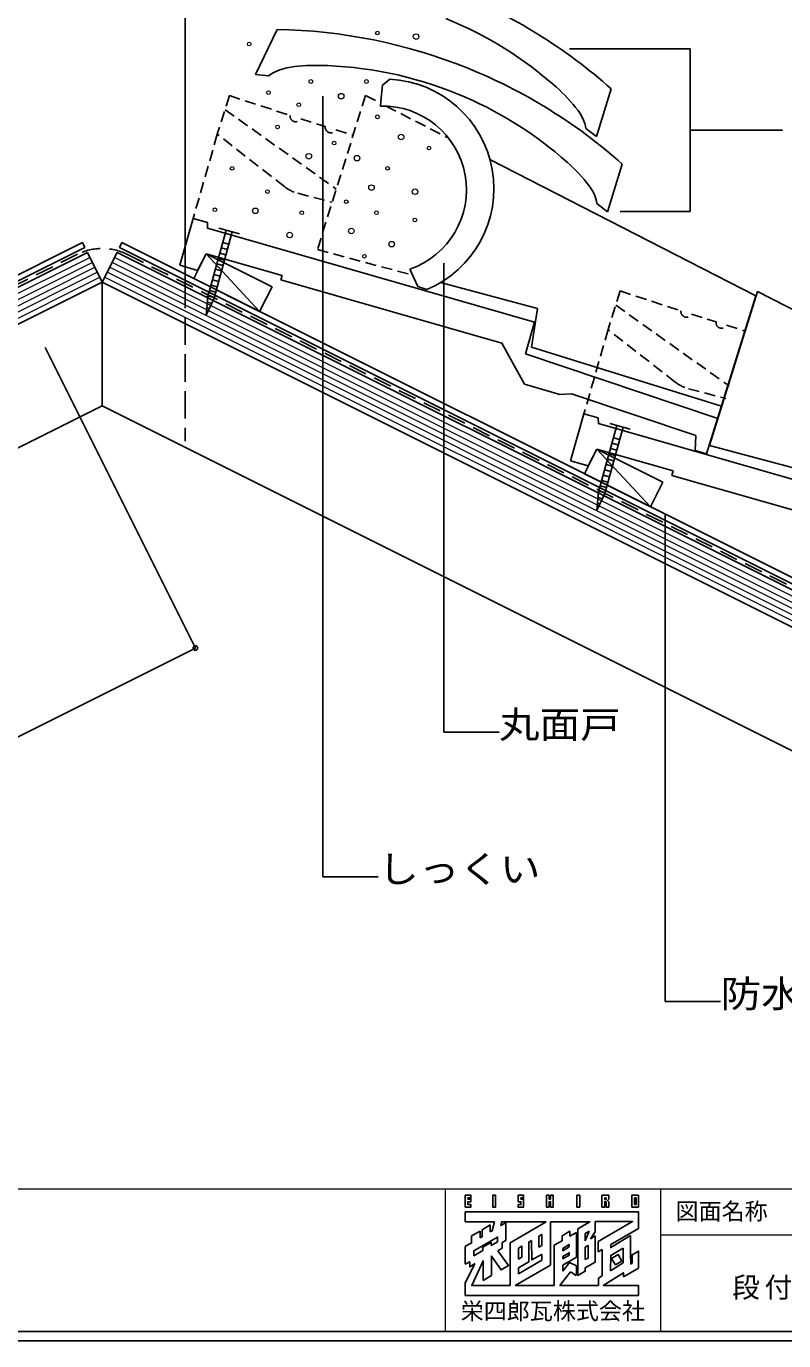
# Model space of a CAD drawing. Units: millimetres, scale not verified. Extents: x -1898 to 2142, y -2692 to 1538.
# Drawn here: x 1143 to 1554, y -1252 to -539 of the extents above; entities that cross this region are included whole.
import ezdxf
from ezdxf.enums import TextEntityAlignment as Align

# ---------------------------------------------------------------- set-up
doc = ezdxf.new("R2010")
doc.units = ezdxf.units.MM
doc.header["$LTSCALE"] = 5
doc.header["$PDMODE"] = 32
doc.header["$PDSIZE"] = 2.5
for name, pattern in [('DASHED1', [1.8, 1.2, -0.6]), ('DASHED2', [3, 2, -1]), ('DASHED3', [4, 3, -1])]:
    doc.linetypes.add(name, pattern=pattern)
doc.layers.add('0-A', color=2, linetype='Continuous', lineweight=25)
doc.styles.add('ＭＳ ゴシック', font='')
doc.styles.get('ＭＳ ゴシック').set_extended_font_data('MS Gothic')

msp = doc.modelspace()

# ---------------------------------------------------------------- linework, layer by layer
at = {"layer": '0-A', "color": 3}
for p, q in [((1229.197, -246.374), (1229.197, -676.697)), ((410.933, -1044.157), (1176.147, -661.544)), ((461.042, -1012.394), (1173.464, -656.179)), ((462.383, -1015.078), (1174.805, -658.862)), ((1173.464, -656.179), (1174.805, -658.862)), ((1176.147, -661.544), (1184.197, -677.644)), ((1192.247, -661.544), (1184.197, -677.644)), ((1957.46, -1044.157), (1192.247, -661.544)), ((1193.588, -658.862), (1194.93, -656.179)), ((1906.01, -1015.078), (1193.588, -658.862)), ((1907.352, -1012.394), (1194.93, -656.179)), ((418.983, -1060.257), (1184.197, -677.644)), ((1184.197, -744.727), (1184.197, -677.644)), ((1949.41, -1060.257), (1184.197, -677.644)), ((445.816, -1113.922), (1184.197, -744.727)), ((1922.577, -1113.922), (1184.197, -744.727))]:
    msp.add_line(p, q, dxfattribs=at)
at = {"layer": '0-A'}
for p, q in [((1267.396, -564.998), (1279.068, -540.568)), ((1274.645, -565.677), (1267.396, -564.998)), ((1340.177, -567.579), (1336.245, -570.733)), ((1452.396, -598.683), (1460.34, -572.8)), ((1452.396, -598.683), (1446.6, -594.277)), ((1394.532, -611.06), (1538.801, -685.082)), ((1458.396, -639.46), (1466.339, -613.578)), ((1458.396, -639.46), (1452.6, -635.054)), ((1235.879, -671.286), (1240.558, -662.222)), ((1281.893, -674.073), (1240.558, -662.222)), ((1235.879, -671.286), (1226.266, -668.527)), ((1281.203, -676.475), (1281.893, -674.073)), ((1400.941, -710.8), (1281.203, -676.475)), ((1351.064, -670.606), (1355.519, -680.042)), ((1360.292, -681.661), (1355.519, -680.042)), ((1367.793, -677.865), (1420.411, -691.906)), ((1539.636, -682.739), (1750.779, -791.072)), ((1538.801, -685.082), (1512.106, -770.757)), ((1420.411, -691.906), (1417.028, -712.845)), ((1413.847, -716.582), (1418.808, -699.277)), ((1413.283, -733.065), (1400.941, -710.8)), ((1520.14, -744.973), (1417.028, -712.845)), ((1413.847, -716.582), (1518.211, -751.702)), ((1432.509, -738.576), (1413.283, -733.065)), ((1438.828, -738.308), (1432.509, -738.576)), ((1506.252, -760.757), (1438.828, -738.308)), ((1505.97, -768.999), (1506.252, -760.757)), ((1447.858, -777.276), (1452.536, -768.213)), ((1493.871, -780.064), (1452.536, -768.213)), ((1512.106, -770.757), (1505.97, -768.999)), ((1447.858, -777.276), (1438.244, -774.518)), ((1493.181, -782.466), (1493.871, -780.064)), ((1612.92, -816.791), (1493.181, -782.466)), ((156.806, -1246.853), (2136.806, -1246.853))]:
    msp.add_line(p, q, dxfattribs=at)
at = {"layer": '0-A', "color": 6}
for p, q in [((1437.64, -551.104), (1503.223, -551.104)), ((1503.223, -551.104), (1503.223, -639.272)), ((1303.97, -576.733), (1303.97, -1000.222)), ((1503.223, -595.188), (1553.223, -595.188)), ((1465.172, -639.272), (1503.223, -639.272)), ((1369.49, -667.439), (1369.49, -921.836)), ((1153.274, -713.099), (1234.788, -876.122)), ((1489.693, -1067.901), (1489.693, -803.837)), ((1369.49, -921.836), (1399.49, -921.836)), ((1303.97, -1000.222), (1333.97, -1000.222)), ((1489.693, -1067.901), (1519.693, -1067.901))]:
    msp.add_line(p, q, dxfattribs=at)
at = {"layer": '0-A', "linetype": 'DASHED1'}
for p, q in [((1253.185, -576.441), (1246.655, -597.404)), ((1253.185, -576.441), (1286.166, -587.23)), ((1327.047, -576.435), (1300.947, -660.027)), ((1327.047, -576.435), (1335.327, -580.683)), ((1250.848, -584.093), (1311.204, -627.176)), ((1338.169, -582.141), (1371.486, -599.236)), ((1291.889, -589.039), (1305.242, -593.25)), ((1246.655, -597.404), (1233.571, -643.055)), ((1283.064, -625.857), (1246.754, -597.483)), ((1310.964, -595.058), (1320.311, -598.007)), ((1290.301, -629.443), (1308.966, -634.342)), ((1300.947, -660.027), (1352.573, -673.804)), ((1465.164, -682.432), (1458.634, -703.395)), ((1465.164, -682.432), (1498.144, -693.221)), ((1462.827, -690.084), (1524.317, -733.977)), ((1503.868, -695.03), (1517.22, -699.241)), ((1458.634, -703.395), (1445.549, -749.046)), ((1495.042, -731.848), (1458.732, -703.473)), ((1522.943, -701.049), (1532.48, -704.058)), ((1502.279, -735.433), (1522.474, -740.734))]:
    msp.add_line(p, q, dxfattribs=at)
at = {"layer": '0-A', "color": 7}
for p, q in [((1258.637, -651.401), (1247.549, -648.353)), ((1254.78, -650.341), (1244.868, -686.394)), ((1233.849, -675.639), (1240.558, -662.222)), ((1240.558, -662.222), (1276.335, -680.111)), ((1251.334, -662.876), (1247.959, -661.948)), ((1252.13, -659.983), (1248.755, -659.055)), ((1252.925, -657.09), (1249.55, -656.163)), ((1249.744, -668.661), (1246.369, -667.733)), ((1250.539, -665.769), (1247.164, -664.84)), ((1233.849, -675.639), (1269.627, -693.528)), ((1247.358, -677.339), (1243.983, -676.411)), ((1248.153, -674.447), (1244.779, -673.519)), ((1248.948, -671.554), (1245.574, -670.626)), ((1245.768, -683.125), (1242.392, -682.197)), ((1246.563, -680.232), (1243.188, -679.304)), ((1240.531, -695.572), (1244.868, -686.394)), ((1242.266, -691.901), (1240.916, -691.529)), ((1243.568, -689.147), (1241.205, -688.498)), ((1244.972, -686.017), (1241.597, -685.089)), ((1470.616, -757.392), (1459.527, -754.344)), ((1466.759, -756.332), (1456.847, -792.385)), ((1464.903, -763.081), (1461.528, -762.154)), ((1445.828, -781.629), (1452.536, -768.213)), ((1452.536, -768.213), (1488.314, -786.102)), ((1481.605, -799.518), (1452.537, -768.213)), ((1463.313, -768.867), (1459.937, -767.939)), ((1464.107, -765.974), (1460.733, -765.047)), ((1460.926, -777.545), (1457.552, -776.617)), ((1461.722, -774.652), (1458.347, -773.724)), ((1462.518, -771.76), (1459.143, -770.832)), ((1445.828, -781.629), (1481.605, -799.518)), ((1459.337, -783.33), (1455.962, -782.402)), ((1460.132, -780.438), (1456.757, -779.51)), ((1456.951, -792.008), (1453.575, -791.08)), ((1457.746, -789.116), (1454.371, -788.188)), ((1458.541, -786.223), (1455.166, -785.295)), ((1488.314, -786.102), (1481.605, -799.518)), ((1452.509, -801.563), (1456.847, -792.385)), ((1454.244, -797.892), (1452.894, -797.521)), ((1455.546, -795.138), (1453.183, -794.489)), ((1457.523, -1175.193), (1456.796, -1175.193)), ((1457.523, -1174.399), (1457.523, -1175.193)), ((1473.795, -1174.399), (1473.795, -1177.972)), ((1473.795, -1177.972), (1473.002, -1177.972)), ((1394.751, -1192.824), (1394.751, -1189.084)), ((1397.066, -1187.298), (1395.747, -1192.281)), ((1427.427, -1210.846), (1427.427, -1187.298)), ((1451.57, -1192.788), (1451.57, -1187.232)), ((1389.261, -1192.37), (1384.564, -1194.97)), ((1389.261, -1196.072), (1389.261, -1192.37)), ((1390.254, -1195.434), (1389.261, -1196.072)), ((1395.747, -1192.281), (1394.751, -1192.824)), ((1417.174, -1197.484), (1417.306, -1208.001)), ((1421.077, -1201.128), (1421.077, -1195.169)), ((1437.878, -1192.503), (1433.711, -1194.905)), ((1437.878, -1195.206), (1437.878, -1192.503)), ((1441.45, -1193.185), (1437.878, -1195.206)), ((1448.349, -1192.367), (1446.213, -1197.758)), ((1446.213, -1193.633), (1448.349, -1192.367)), ((1446.213, -1197.758), (1446.213, -1193.633)), ((1449.071, -1196.536), (1451.57, -1192.788)), ((1451.57, -1195.037), (1449.071, -1196.536)), ((1390.65, -1202.924), (1385.822, -1205.764)), ((1385.822, -1205.764), (1385.822, -1203.107)), ((1395.148, -1198.437), (1390.65, -1201.095)), ((1390.65, -1201.095), (1390.65, -1202.924)), ((1398.654, -1198.146), (1395.148, -1200.277)), ((1395.148, -1200.277), (1395.148, -1198.437)), ((1409.965, -1207.681), (1409.965, -1201.652)), ((1422.664, -1200.263), (1421.077, -1201.128)), ((1437.614, -1200.99), (1434.174, -1203.095)), ((1434.174, -1203.095), (1434.174, -1201.783)), ((1446.279, -1207.873), (1446.279, -1201.188)), ((1453.29, -1198.079), (1453.29, -1203.636)), ((1466.85, -1201.735), (1466.85, -1209.655)), ((1386.35, -1209.985), (1381.191, -1220.569)), ((1383.969, -1211.64), (1386.35, -1209.985)), ((1408.239, -1221.958), (1427.427, -1210.846)), ((1411.817, -1206.612), (1409.965, -1207.681)), ((1422.664, -1208.134), (1409.965, -1215.647)), ((1409.965, -1212.367), (1415.587, -1208.994)), ((1437.614, -1205.422), (1434.174, -1207.486)), ((1434.174, -1207.486), (1434.174, -1206.216)), ((1437.65, -1209.341), (1434.174, -1214.129)), ((1434.174, -1214.129), (1434.174, -1210.846)), ((1441.45, -1211.309), (1437.65, -1209.341)), ((1441.45, -1216.468), (1441.45, -1211.309)), ((1447.866, -1207.037), (1446.279, -1207.873)), ((1466.85, -1209.655), (1460.041, -1213.892)), ((1462.682, -1210.714), (1466.189, -1208.729)), ((1390.848, -1219.114), (1395.346, -1216.468)), ((1409.965, -1215.647), (1409.965, -1212.367)), ((1432.499, -1221.958), (1438.209, -1214.417)), ((1438.209, -1214.417), (1441.384, -1216.468)), ((1429.477, -1221.958), (1408.239, -1221.958)), ((1453.356, -1221.958), (1432.499, -1221.958)), ((1475.052, -1221.958), (1456.052, -1221.958)), ((151.807, -1251.853), (2141.806, -1251.853))]:
    msp.add_line(p, q, dxfattribs=at)
at = {"layer": '0-A', "color": 6, "linetype": 'DASHED2'}
for p, q in [((1170.78, -662.551), (410.262, -1042.815)), ((1197.613, -662.551), (1958.131, -1042.815))]:
    msp.add_line(p, q, dxfattribs=at)
at = {"layer": '0-A', "color": 4, "lineweight": 9}
for p, q in [((412.275, -1046.84), (1177.488, -664.228)), ((413.617, -1049.524), (1178.83, -666.911)), ((414.958, -1052.207), (1180.172, -669.595)), ((1953.435, -1052.207), (1188.221, -669.595)), ((1954.776, -1049.524), (1189.563, -666.911)), ((1956.118, -1046.84), (1190.905, -664.228)), ((416.3, -1054.89), (1181.513, -672.278)), ((417.642, -1057.574), (1182.855, -674.961)), ((1950.752, -1057.574), (1185.538, -674.961)), ((1952.093, -1054.89), (1186.88, -672.278)), ((156.806, -1169.493), (2136.806, -1169.493)), ((1370.464, -1246.853), (1370.464, -1169.493)), ((1487.028, -1169.493), (1487.028, -1246.853)), ((1487.028, -1194.502), (2136.806, -1194.502))]:
    msp.add_line(p, q, dxfattribs=at)
at = {"layer": '0-A', "color": 3, "linetype": 'DASHED3'}
msp.add_line((1229.197, -676.697), (1229.197, -763.904), dxfattribs=at)
at = {"layer": '0-A'}
for points in [[(1335.194, -582.117), (1335.444, -579.412), (1336.245, -570.733)], [(1241.26, -645.258), (1233.571, -643.055), (1226.266, -668.527)], [(1418.808, -699.277), (1241.393, -648.418), (1241.26, -645.258)], [(1539.636, -682.739), (1513.629, -766.206), (1632.39, -797.897)], [(1453.237, -751.249), (1445.549, -749.046), (1438.244, -774.518)], [(1630.787, -805.268), (1453.372, -754.409), (1453.237, -751.249)]]:
    msp.add_lwpolyline(points, dxfattribs=at)
at = {"layer": '0-A', "color": 7}
for points in [[(1251.405, -649.413), (1241.494, -685.466), (1240.531, -695.572)], [(1276.335, -680.111), (1269.627, -693.528), (1240.558, -662.222)], [(1463.384, -755.404), (1453.472, -791.457), (1452.509, -801.563)], [(1456.796, -1175.193), (1456.796, -1174.399), (1457.523, -1174.399)], [(1473.002, -1177.972), (1473.002, -1174.399), (1473.795, -1174.399)], [(1381.191, -1181.939), (1381.191, -1187.298), (1397.066, -1187.298)], [(1460.103, -1199.733), (1475.052, -1190.936), (1475.052, -1181.939), (1381.191, -1181.939)], [(1394.751, -1189.084), (1390.254, -1191.663), (1390.254, -1195.434)], [(1403.152, -1197.418), (1403.152, -1187.875), (1400.41, -1189.429), (1401.001, -1187.298), (1424.979, -1187.298)], [(1424.979, -1187.298), (1405.533, -1198.675), (1405.533, -1221.958)], [(1427.427, -1187.298), (1448.815, -1187.298), (1442.31, -1191.134)], [(1451.57, -1187.232), (1471.933, -1187.232), (1453.29, -1198.079)], [(1384.564, -1194.97), (1384.564, -1198.807), (1381.191, -1200.792), (1381.191, -1210.383)], [(1385.822, -1203.107), (1398.654, -1195.66), (1398.654, -1198.146)], [(1398.919, -1203.041), (1401.233, -1201.652), (1401.233, -1198.608), (1403.152, -1197.418)], [(1415.587, -1208.994), (1415.587, -1198.391), (1417.174, -1197.484)], [(1421.077, -1195.169), (1422.664, -1194.203), (1422.664, -1200.263)], [(1433.711, -1194.905), (1433.711, -1197.616), (1429.477, -1199.998), (1429.477, -1221.958)], [(1434.174, -1210.846), (1441.45, -1206.612), (1441.45, -1193.185)], [(1442.31, -1191.134), (1442.31, -1216.468), (1446.279, -1214.153), (1446.279, -1212.235), (1451.57, -1209.258), (1451.57, -1195.037)], [(1470.752, -1194.839), (1460.103, -1201.335), (1460.103, -1199.733)], [(1466.916, -1217.196), (1475.052, -1212.499), (1475.052, -1203.239), (1471.679, -1205.223), (1471.679, -1209.721), (1471.48, -1209.919), (1470.951, -1210.184), (1470.819, -1204.959), (1470.752, -1194.839)], [(1395.346, -1216.468), (1395.346, -1205.982), (1400.617, -1213.423), (1404.647, -1211.047), (1398.919, -1203.041)], [(1409.965, -1201.652), (1411.817, -1200.511), (1411.817, -1206.612)], [(1434.174, -1201.783), (1437.614, -1199.693), (1437.614, -1200.99)], [(1434.174, -1206.216), (1437.614, -1204.124), (1437.614, -1205.422)], [(1446.279, -1201.188), (1447.866, -1200.222), (1447.866, -1207.037)], [(1453.29, -1203.636), (1455.406, -1202.407), (1455.406, -1216.732)], [(1460.041, -1213.892), (1460.104, -1205.601), (1466.85, -1201.735)], [(1381.191, -1210.383), (1383.572, -1209.022), (1383.572, -1211.838), (1383.969, -1211.64)], [(1405.533, -1221.958), (1384.691, -1221.958), (1390.848, -1208.481), (1390.848, -1219.114)], [(1417.306, -1208.001), (1417.306, -1208.067), (1422.599, -1205.025), (1422.664, -1205.091), (1422.664, -1208.134)], [(1466.189, -1208.729), (1464.087, -1205.069), (1460.421, -1207.187), (1462.682, -1210.714)], [(1455.406, -1216.732), (1453.356, -1217.989), (1453.356, -1221.958)], [(1456.052, -1221.958), (1466.916, -1214.994), (1466.916, -1217.196)], [(1381.191, -1220.569), (1381.191, -1227.25), (1475.052, -1227.25), (1475.052, -1221.958)]]:
    msp.add_lwpolyline(points, dxfattribs=at)
at = {"layer": '0-A', "color": 6}
msp.add_lwpolyline([(814.408, -1086.316), (1024.598, -981.219), (1234.788, -876.122)], dxfattribs=at)
at = {"layer": '0-A', "color": 7}
for points in [[(1381.191, -1172.944), (1381.191, -1179.361), (1384.234, -1179.361), (1384.234, -1177.972), (1382.646, -1177.972), (1382.646, -1176.45), (1384.234, -1176.45), (1384.234, -1175.061), (1382.646, -1175.061), (1382.646, -1174.399), (1384.234, -1174.399), (1384.234, -1172.944)], [(1396.074, -1172.944), (1396.074, -1179.361), (1397.595, -1179.361), (1397.595, -1172.944)], [(1409.832, -1172.944), (1409.832, -1176.45), (1411.353, -1176.45), (1411.353, -1177.972), (1409.832, -1177.972), (1409.832, -1179.361), (1412.809, -1179.361), (1412.809, -1175.061), (1411.353, -1175.061), (1411.353, -1174.399), (1412.809, -1174.399), (1412.809, -1172.944)], [(1425.178, -1172.944), (1425.178, -1179.361), (1426.633, -1179.361), (1426.633, -1176.45), (1427.427, -1176.45), (1427.427, -1179.361), (1428.882, -1179.361), (1428.882, -1172.944), (1427.427, -1172.944), (1427.427, -1174.995), (1426.633, -1174.995), (1426.633, -1172.944)], [(1441.715, -1172.944), (1441.715, -1179.361), (1443.236, -1179.361), (1443.236, -1172.944)], [(1455.274, -1172.944), (1455.274, -1179.361), (1456.796, -1179.361), (1456.796, -1176.45), (1457.523, -1176.45), (1457.523, -1179.361), (1458.979, -1179.361), (1458.979, -1176.45), (1458.251, -1175.722), (1458.979, -1174.995), (1458.979, -1172.944)], [(1471.546, -1172.944), (1471.546, -1179.361), (1475.052, -1179.361), (1475.052, -1172.944)]]:
    msp.add_lwpolyline(points, close=True, dxfattribs=at)
at = {"layer": '0-A', "color": 4, "lineweight": 9}
for centre, radius in [((1333.546, -542.515), 1), ((1263.976, -548.541), 1), ((1354.484, -544.465), 1.5), ((1297.391, -568.809), 1), ((1327.52, -568.809), 1), ((1274.384, -574.835), 1), ((1313.848, -576.759), 1.5), ((1290.818, -581.409), 1), ((1333.546, -587.982), 1), ((1279.314, -593.46), 1), ((1346.391, -598.932), 1.5), ((1309.991, -602.225), 1), ((1361.483, -604.964), 1), ((1296.327, -609.379), 1.5), ((1322.431, -610.375), 1.5), ((1254.663, -615.92), 1), ((1339.024, -615.92), 1), ((1330.29, -626.361), 1.5), ((1353.901, -628.614), 1.5), ((1273.836, -628.519), 1), ((1316.564, -633.997), 1), ((1245.351, -638.379), 1), ((1267.294, -638.96), 1.5), ((1292.461, -640.023), 1), ((1332.998, -640.023), 1), ((1319.334, -649.916), 1.5), ((1353.814, -643.857), 1), ((1285.919, -652.107), 1.5), ((1341.246, -657.037), 1.5), ((1326.425, -663.578), 1)]:
    msp.add_circle(centre, radius, dxfattribs=at)
at = {"layer": '0-A'}
for centre, radius, start, end in [((1268.064, -789.312), 289.564, 48.39293, 68.08371), ((1292.001, -727.912), 208.663, 48.36996, 67.84421), ((1274.063, -830.089), 289.564, 68.08362, 89.00975), ((1288.252, -583.48), 22.408, 100.01164, 127.39165), ((1300.004, -650.043), 90, 89.03273, 100.01166), ((1298.001, -768.689), 208.663, 67.84412, 89.03275), ((1274.064, -830.09), 289.564, 48.39293, 68.08371), ((1337.29, -626.903), 59.393, 292.78564, 87.21436), ((1298.001, -768.689), 208.663, 48.36996, 67.84421), ((1370.831, -639.217), 90, 37.39102, 48.36995), ((1336.308, -627.584), 45.481, 288.93192, 91.40262), ((1424.533, -598.172), 22.408, 10.01097, 37.39098), ((1376.831, -679.995), 90, 37.39102, 48.36995), ((1430.533, -638.95), 22.408, 10.01097, 37.39098)]:
    msp.add_arc(centre, radius, start, end, dxfattribs=at)
at = {"layer": '0-A', "linetype": 'DASHED1'}
for centre, radius, start, end in [((1289.196, -587.609), 3.051, 172.88373, 332.09419), ((1308.271, -593.629), 3.05, 172.87453, 332.09943), ((1295.378, -610.098), 20, 231.99127, 255.29388), ((1501.175, -693.599), 3.051, 172.88373, 332.09419), ((1520.249, -699.62), 3.05, 172.87453, 332.09943), ((1507.357, -716.089), 20, 231.99127, 255.29388)]:
    msp.add_arc(centre, radius, start, end, dxfattribs=at)
at = {"layer": '0-A', "color": 6, "linetype": 'DASHED2'}
msp.add_arc((1184.197, -689.384), 30, 63.43457, 116.56543, dxfattribs=at)
at = {"layer": '0-A', "color": 6}
msp.add_point((1234.788, -876.122), dxfattribs=at)

# ---------------------------------------------------------------- texts
at = {"layer": '0-A', "color": 3, "style": 'ＭＳ ゴシック', "width": 1.1}
for s, p in [('丸面戸', (1399.49, -929.336)), ('しっくい', (1333.97, -1007.722)), ('防水：ゴムアスルーフィング', (1519.693, -1075.401))]:
    msp.add_text(s, height=14.66, dxfattribs=at).set_placement(p, align=Align.BOTTOM_LEFT)
at = {"layer": '0-A', "color": 3, "style": 'ＭＳ ゴシック'}
msp.add_text('図面名称', height=9.164, dxfattribs=at).set_placement((1495.225, -1188.984), align=Align.BOTTOM_LEFT)
at = {"layer": '0-A', "color": 7, "style": 'ＭＳ ゴシック'}
msp.add_text('栄四郎瓦株式会社', height=9.164, dxfattribs=at).set_placement((1378.678, -1243.099), align=Align.BOTTOM_LEFT)
at = {"layer": '0-A', "color": 7, "insert": (1525.979, -1229.844), "char_height": 11, "attachment_point": 7, "style": 'ＭＳ ゴシック'}
msp.add_mtext('\\T1.17;段付飛鳥野\u3000大棟詳細図（2）', dxfattribs=at)

doc.saveas('drawing.dxf')
